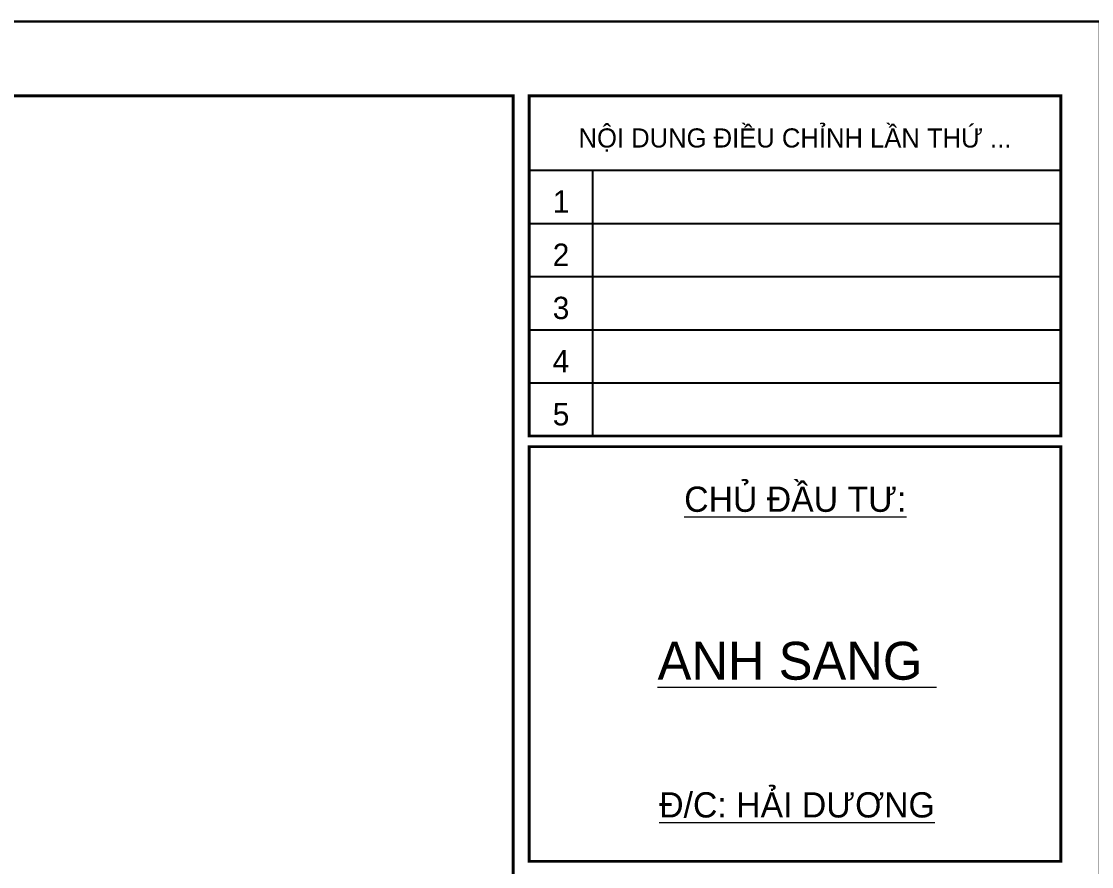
# Model space of a CAD drawing. Header units: millimetres. Extents: x 1336014 to 2939047, y -333549 to -60566.
# Drawn here: x 1453561 to 1456077, y -214103 to -212116 of the extents above; entities that cross this region are included whole.
import ezdxf
from ezdxf.enums import TextEntityAlignment as Align

# ---------------------------------------------------------------- set-up
doc = ezdxf.new("R2010")
doc.units = ezdxf.units.MM
doc.header["$MEASUREMENT"] = 0
for name, color, linetype, lineweight in [('05.Text', 253, 'Continuous', 18), ('11.Khung bo', 32, 'Continuous', 50), ('12.Khung', 36, 'Continuous', 25)]:
    doc.layers.add(name, color=color, linetype=linetype, lineweight=lineweight)
doc.layers.add('Tpl_Bound', color=1, linetype='Continuous', plot=False)
doc.styles.add('AVANT', font='')
doc.styles.add('VnAvantH', font='')
doc.styles.get('AVANT').set_extended_font_data('.VnAvant')
doc.styles.get('VnAvantH').set_extended_font_data('.VnAvantH')

# ---------------------------------------------------------------- blocks, each defined once
blk = doc.blocks.new('100')
at = {"layer": '11.Khung bo', "const_width": 26.7}
for points in [[(1860913, -945240), (1860913, -916940), (1896063, -916940), (1896063, -945240)], [(1860913, -945240), (1860913, -916940), (1896063, -916940), (1896063, -945240)], [(1860913, -945240), (1860913, -916940), (1896063, -916940), (1896063, -945240)], [(1896213, -920140), (1896213, -916940), (1901213, -916940), (1901213, -920140)], [(1896213, -920140), (1896213, -916940), (1901213, -916940), (1901213, -920140)], [(1896213, -920140), (1896213, -916940), (1901213, -916940), (1901213, -920140)], [(1896213, -924140), (1901213, -924140), (1901213, -920240), (1896213, -920240)], [(1896213, -924140), (1901213, -924140), (1901213, -920240), (1896213, -920240)], [(1896213, -924140), (1901213, -924140), (1901213, -920240), (1896213, -920240)]]:
    blk.add_lwpolyline(points, close=True, dxfattribs=at)
at = {"layer": '12.Khung'}
for p, q in [((1896213, -917640), (1901213, -917640)), ((1896213, -917640), (1901213, -917640)), ((1896213, -917640), (1901213, -917640)), ((1896813, -920140), (1896813, -917640)), ((1896813, -920140), (1896813, -917640)), ((1896813, -920140), (1896813, -917640)), ((1896213, -918140), (1901213, -918140)), ((1896213, -918140), (1901213, -918140)), ((1896213, -918140), (1901213, -918140)), ((1896213, -918640), (1901213, -918640)), ((1896213, -918640), (1901213, -918640)), ((1896213, -918640), (1901213, -918640)), ((1896213, -919140), (1901213, -919140)), ((1896213, -919140), (1901213, -919140)), ((1896213, -919140), (1901213, -919140)), ((1896213, -919640), (1901213, -919640)), ((1896213, -919640), (1901213, -919640)), ((1896213, -919640), (1901213, -919640))]:
    blk.add_line(p, q, dxfattribs=at)
blk.add_lwpolyline([(1901579, -945940), (1901579, -916240), (1859580, -916240), (1859580, -945940)], close=True, dxfattribs=at)
blk.add_lwpolyline([(1901579, -945940), (1901579, -916240), (1859580, -916240), (1859580, -945940)], close=True, dxfattribs=at)
blk.add_lwpolyline([(1901579, -945940), (1901579, -916240), (1859580, -916240), (1859580, -945940)], close=True, dxfattribs=at)
at = {"layer": '05.Text', "style": 'VnAvantH'}
blk.add_text('Néi dung ®iÒu chØnh lÇn thø ...', height=180, dxfattribs=at).set_placement((1898713, -917329), align=Align.MIDDLE)
at = {"layer": '05.Text'}
for s, height, style, p in [('1', 210, 'AVANT', (1896513, -918040)), ('2', 210, 'AVANT', (1896513, -918540)), ('3', 210, 'AVANT', (1896513, -919040)), ('4', 210, 'AVANT', (1896513, -919540)), ('5', 210, 'AVANT', (1896513, -920040)), ('%%uChñ ®Çu t\xad:', 237.6, 'VnAvantH', (1898716, -920853)), ('%%Uanh sang ', 356.4, 'VnAvantH', (1898732, -922432)), ('%%U®/c: h¶i d\xad¬ng', 237.6, 'VnAvantH', (1898732, -923728))]:
    blk.add_text(s, height=height, dxfattribs=dict(at, style=style)).set_placement(p, align=Align.CENTER)

msp = doc.modelspace()

# ---------------------------------------------------------------- linework, layer by layer
at = {"layer": 'Tpl_Bound', "color": 1}
msp.add_lwpolyline([(1445596, -219540.4), (1445596, -212115.5), (1456095.9, -212115.5), (1456095.9, -219540.4)], close=True, dxfattribs=at)

# ---------------------------------------------------------------- block references
at = {"layer": '05.Text', "xscale": 0.25, "yscale": 0.25, "zscale": 0.25}
msp.add_blockref('100', (980701.1, 16944.5), dxfattribs=at)

doc.saveas('drawing.dxf')
